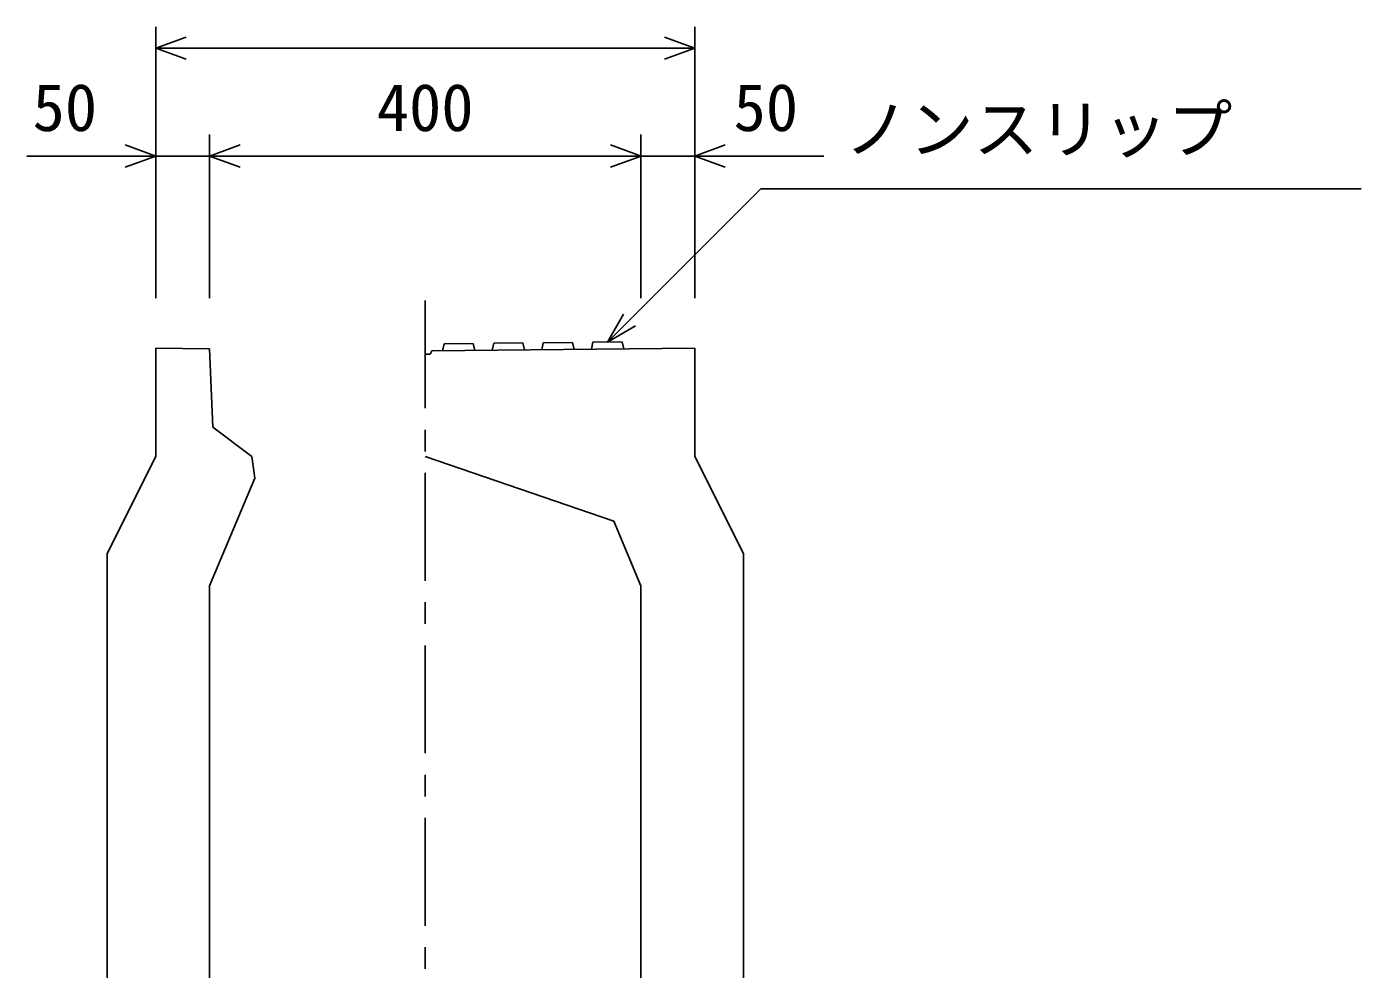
# Model space of a CAD drawing. Units: millimetres, scale not verified. Extents: x -16800 to 16800, y -5940 to 5940.
# Drawn here: x 880 to 2118, y -802 to 73 of the extents above; entities that cross this region are included whole.
import ezdxf
from ezdxf.enums import TextEntityAlignment as Align

# ---------------------------------------------------------------- set-up
doc = ezdxf.new("R2010")
doc.units = ezdxf.units.MM
doc.header["$LTSCALE"] = 20
doc.linetypes.add('CHAIN1', pattern=[8, 5, -1, 1, -1])
for name, color, linetype, lineweight in [('0-0_DIM', 7, 'Continuous', 25), ('0-2_HATCH', 6, 'Continuous', 25), ('0-5_OUTLINE', 3, 'Continuous', 25)]:
    doc.layers.add(name, color=color, linetype=linetype, lineweight=lineweight)
doc.styles.add('ＭＳ ゴシック', font='')
doc.styles.get('ＭＳ ゴシック').set_extended_font_data('MS Gothic')

msp = doc.modelspace()

# ---------------------------------------------------------------- linework, layer by layer
at = {"layer": '0-0_DIM'}
for p, q in [((1000, 72.67), (1000, -179.07)), ((1500, 72.67), (1500, -179.07)), ((1500, 52.67), (1000, 52.67)), ((1050, -27.33), (1050, -179.07)), ((1450, -27.33), (1450, -179.07)), ((1000, -47.33), (880.34, -47.33)), ((1050, -47.33), (1000, -47.33)), ((1050, -47.33), (1450, -47.33)), ((1450, -47.33), (1500, -47.33)), ((1500, -47.33), (1619.66, -47.33)), ((1418.95, -219.85), (1561.16, -77.63)), ((2118.05, -77.63), (1561.16, -77.63)), ((1418.95, -219.85), (1433.95, -193.87)), ((1418.95, -219.85), (1444.93, -204.85))]:
    msp.add_line(p, q, dxfattribs=at)
at = {"layer": '0-0_DIM', "linetype": 'CHAIN1'}
msp.add_line((1250, -181.24), (1250, -1676.04), dxfattribs=at)
at = {"layer": '0-0_DIM'}
for points in [[(1028.23, 42.41), (1000.04, 52.67), (1028.23, 62.93)], [(1471.85, 62.93), (1500.04, 52.67), (1471.85, 42.41)], [(971.81, -57.59), (1000, -47.33), (971.81, -37.07)], [(1078.19, -57.59), (1050, -47.33), (1078.19, -37.07)], [(1421.88, -37.07), (1450.08, -47.33), (1421.88, -57.59)], [(1528.12, -37.07), (1499.92, -47.33), (1528.12, -57.59)]]:
    msp.add_lwpolyline(points, dxfattribs=at)
at = {"layer": '0-2_HATCH'}
for p, q in [((1266, -227.88), (1267.45, -221.36)), ((1267.45, -221.36), (1294.45, -221.09)), ((1296, -227.58), (1294.45, -221.09)), ((1312, -227.42), (1313.45, -220.9)), ((1313.45, -220.9), (1340.45, -220.63)), ((1342, -227.12), (1340.45, -220.63)), ((1358, -226.96), (1359.45, -220.44)), ((1359.45, -220.44), (1386.45, -220.17)), ((1388, -226.66), (1386.45, -220.17)), ((1404, -226.5), (1405.45, -219.98)), ((1405.45, -219.98), (1432.45, -219.71)), ((1434, -226.2), (1432.45, -219.71))]:
    msp.add_line(p, q, dxfattribs=at)
at = {"layer": '0-5_OUTLINE'}
for p, q in [((1000, -225.54), (1050.02, -226.04)), ((1000, -225.54), (1000, -326.04)), ((1053.02, -298.91), (1050.02, -226.04)), ((1256, -227.98), (1500, -225.54)), ((1500, -225.54), (1500, -326.04)), ((1089.02, -326.04), (1053.02, -298.91)), ((955, -416.04), (1000, -326.04)), ((1092.02, -346.04), (1089.02, -326.04)), ((1250, -326.04), (1424.79, -386.04)), ((1545, -416.04), (1500, -326.04)), ((1050, -446.04), (1092.02, -346.04)), ((1450, -446.04), (1424.79, -386.04)), ((955, -416.04), (955, -1376.04)), ((1545, -416.04), (1545, -1376.04)), ((1050, -446.04), (1050, -1376.04)), ((1450, -446.04), (1450, -1376.04))]:
    msp.add_line(p, q, dxfattribs=at)
msp.add_lwpolyline([(1250, -231.24), (1254.5, -231.24), (1256, -227.98)], dxfattribs=at)

# ---------------------------------------------------------------- texts
at = {"layer": '0-0_DIM', "style": 'ＭＳ ゴシック'}
for s, p in [('50', (885.81, -37.33)), ('400', (1205, -37.33)), ('50', (1535.91, -37.33)), ('ノンスリップ', (1638.47, -57.45))]:
    msp.add_text(s, height=43.99, dxfattribs=at).set_placement(p, align=Align.BOTTOM_LEFT)

doc.saveas('drawing.dxf')
